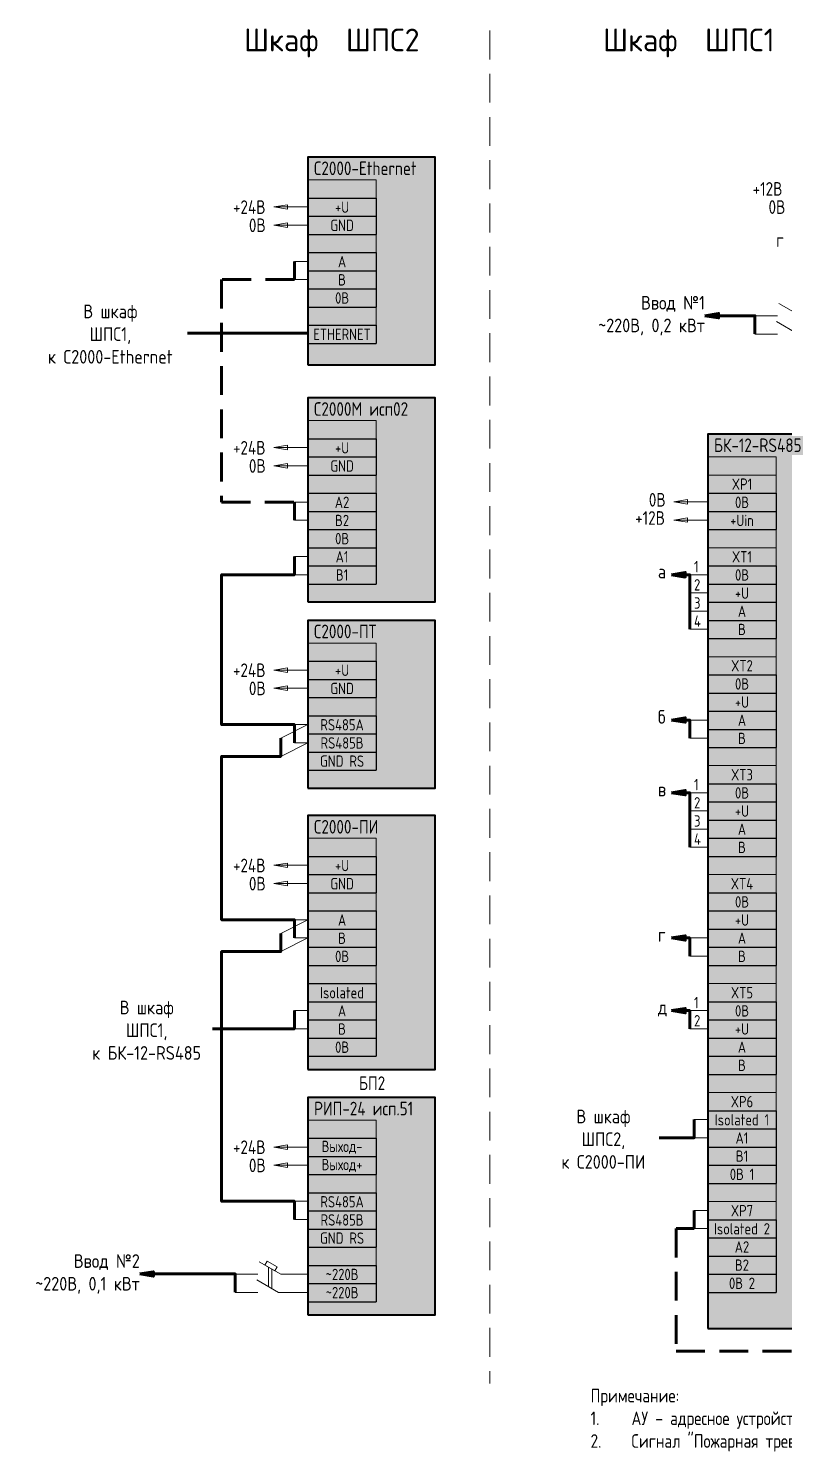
# Model space of a CAD drawing. Header units: millimetres. Extents: x -97100 to 319800, y -166950 to 107250.
# Drawn here: x -78950 to -62314, y -93311 to -61969 of the extents above; entities that cross this region are included whole.
import ezdxf
from ezdxf.enums import TextEntityAlignment as Align

# ---------------------------------------------------------------- set-up
doc = ezdxf.new("R2010")
doc.units = ezdxf.units.MM
doc.linetypes.add('DASHED2', pattern=[9.525, 6.35, -3.175])
doc.linetypes.add('штриховая', pattern=[19.05, 12.7, -6.35])
doc.layers.add('0_ПОЖ_ИЗВ', color=1, linetype='Continuous', lineweight=15)
doc.layers.add('Штриховка', color=7, linetype='Continuous', lineweight=25)
doc.styles.get("Standard").update_dxf_attribs({"font": 'GOST2304A.ttf'})
doc.styles.add('мой', font='GOST_Common.ttf', dxfattribs={"width": 0.9, "height": 3})

# ---------------------------------------------------------------- blocks, each defined once
blk = doc.blocks.new('*T144')
at = {"color": 0, "linetype": 'ByBlock', "lineweight": -2, "transparency": 16777216}
for p, q in [((0, -400), (1500, -400)), ((0, -400), (0, -1200)), ((1500, -400), (1500, -1200)), ((0, -800), (1500, -800)), ((0, -1200), (1500, -1200)), ((0, -1600), (1500, -1600)), ((0, -1600), (0, -2800)), ((1500, -1600), (1500, -2800)), ((0, -2000), (1500, -2000)), ((0, -2400), (1500, -2400)), ((0, -2800), (1500, -2800)), ((0, -3200), (1500, -3200)), ((0, -3200), (0, -4000)), ((1500, -3200), (1500, -4000)), ((0, -3600), (1500, -3600)), ((0, -4000), (1500, -4000))]:
    blk.add_line(p, q, dxfattribs=at)
at = {"layer": 'Defpoints', "color": 8, "linetype": 'ByBlock', "lineweight": 0, "transparency": 16777216}
for p, q in [((0, 0), (1500, 0)), ((0, 0), (0, -400)), ((1500, 0), (1500, -400)), ((0, -1200), (0, -1600)), ((1500, -1200), (1500, -1600)), ((0, -2800), (0, -3200)), ((1500, -2800), (1500, -3200))]:
    blk.add_line(p, q, dxfattribs=at)
at = {"color": 0, "linetype": 'Continuous', "lineweight": 20, "transparency": 16777216, "char_height": 250, "width": 1300, "attachment_point": 5}
for s, insert in [('Выход-', (750, -600)), ('Выход+', (750, -1000)), ('{\\C256;RS485А}', (750, -1800)), ('{\\C256;RS485B}', (750, -2200)), ('{\\fGOST type A|b0|i0|c0|p34;GND\\fGOST type A|b0|i0|c204|p34; \\fGOST type A|b0|i0|c0|p34;RS}', (750, -2600)), ('~220В', (750, -3400)), ('~220В', (750, -3800))]:
    blk.add_mtext(s, dxfattribs=dict(at, insert=insert))
blk = doc.blocks.new('*U150')
at = {"layer": 'Штриховка'}
h = blk.add_hatch(color=0, dxfattribs=at)
h.dxf.hatch_style = 1
h.paths.add_polyline_path([(0, -4790), (2800, -4790), (2800, 0), (0, 0)])
at = {"color": 7, "linetype": 'Continuous', "lineweight": 40}
blk.add_lwpolyline([(0, -4790), (2800, -4790), (2800, 0), (0, 0)], close=True, dxfattribs=at)
blk.add_attdef('НАЗВАНИЕ_001', (9, -20), '', height=10, dxfattribs=at)
at = {"color": 7, "linetype": 'Continuous', "lineweight": 40, "flags": 1}
blk.add_attdef('I12', text='', height=10, dxfattribs=at).set_placement((10, -60), align=Align.TOP_LEFT)
at = {"color": 7, "linetype": 'Continuous', "lineweight": 40, "flags": 9}
for tag, p in [('I24', (10, -80)), ('I220', (10, -90))]:
    blk.add_attdef(tag, p, '', height=10, dxfattribs=at)
blk = doc.blocks.new('*U152')
at = {"layer": 'Штриховка'}
h = blk.add_hatch(color=0, dxfattribs=at)
h.dxf.hatch_style = 1
h.paths.add_polyline_path([(0, -3695), (2800, -3695), (2800, 0), (0, 0)])
at = {"color": 7, "linetype": 'Continuous', "lineweight": 40}
blk.add_lwpolyline([(0, -3695), (2800, -3695), (2800, 0), (0, 0)], close=True, dxfattribs=at)
blk.add_attdef('НАЗВАНИЕ_001', (9, -20), '', height=10, dxfattribs=at)
at = {"color": 7, "linetype": 'Continuous', "lineweight": 40, "flags": 1}
blk.add_attdef('I12', text='', height=10, dxfattribs=at).set_placement((10, -60), align=Align.TOP_LEFT)
at = {"color": 7, "linetype": 'Continuous', "lineweight": 40, "flags": 9}
for tag, p in [('I24', (10, -80)), ('I220', (10, -90))]:
    blk.add_attdef(tag, p, '', height=10, dxfattribs=at)
blk = doc.blocks.new('*T151')
at = {"color": 0, "linetype": 'ByBlock', "lineweight": -2, "transparency": 16777216}
for p, q in [((0, -400), (1500, -400)), ((0, -400), (0, -1200)), ((1500, -400), (1500, -1200)), ((0, -800), (1500, -800)), ((0, -1200), (1500, -1200)), ((0, -1600), (1500, -1600)), ((0, -1600), (0, -2800)), ((1500, -1600), (1500, -2800)), ((0, -2000), (1500, -2000)), ((0, -2400), (1500, -2400)), ((0, -2800), (1500, -2800))]:
    blk.add_line(p, q, dxfattribs=at)
at = {"layer": 'Defpoints', "color": 8, "linetype": 'ByBlock', "lineweight": 0, "transparency": 16777216}
for p, q in [((0, 0), (1500, 0)), ((0, 0), (0, -400)), ((1500, 0), (1500, -400)), ((0, -1200), (0, -1600)), ((1500, -1200), (1500, -1600))]:
    blk.add_line(p, q, dxfattribs=at)
at = {"color": 0, "linetype": 'Continuous', "lineweight": 20, "transparency": 16777216, "char_height": 250, "width": 1300, "attachment_point": 5}
for s, insert in [('+U', (750, -600)), ('GND', (750, -1000)), ('{\\C256;RS485А}', (750, -1800)), ('{\\C256;RS485B}', (750, -2200)), ('{\\fGOST type A|b0|i0|c0|p34;GND\\fGOST type A|b0|i0|c204|p34; \\fGOST type A|b0|i0|c0|p34;RS}', (750, -2600))]:
    blk.add_mtext(s, dxfattribs=dict(at, insert=insert))
blk = doc.blocks.new('*U155')
at = {"layer": 'Штриховка'}
h = blk.add_hatch(color=0, dxfattribs=at)
h.dxf.hatch_style = 1
h.paths.add_polyline_path([(0, -4495), (2800, -4495), (2800, 0), (0, 0)])
at = {"color": 7, "linetype": 'Continuous', "lineweight": 40}
blk.add_lwpolyline([(0, -4495), (2800, -4495), (2800, 0), (0, 0)], close=True, dxfattribs=at)
blk.add_attdef('НАЗВАНИЕ_001', (9, -20), '', height=10, dxfattribs=at)
at = {"color": 7, "linetype": 'Continuous', "lineweight": 40, "flags": 1}
blk.add_attdef('I12', text='', height=10, dxfattribs=at).set_placement((10, -60), align=Align.TOP_LEFT)
at = {"color": 7, "linetype": 'Continuous', "lineweight": 40, "flags": 9}
for tag, p in [('I24', (10, -80)), ('I220', (10, -90))]:
    blk.add_attdef(tag, p, '', height=10, dxfattribs=at)
blk = doc.blocks.new('*T153')
at = {"color": 0, "linetype": 'ByBlock', "lineweight": -2, "transparency": 16777216}
for p, q in [((0, -400), (1500, -400)), ((0, -400), (0, -1200)), ((1500, -400), (1500, -1200)), ((0, -800), (1500, -800)), ((0, -1200), (1500, -1200)), ((0, -1600), (1500, -1600)), ((0, -1600), (0, -3600)), ((1500, -1600), (1500, -3600)), ((0, -2000), (1500, -2000)), ((0, -2400), (1500, -2400)), ((0, -2800), (1500, -2800)), ((0, -3200), (1500, -3200)), ((0, -3600), (1500, -3600))]:
    blk.add_line(p, q, dxfattribs=at)
at = {"layer": 'Defpoints', "color": 8, "linetype": 'ByBlock', "lineweight": 0, "transparency": 16777216}
for p, q in [((0, 0), (1500, 0)), ((0, 0), (0, -400)), ((1500, 0), (1500, -400)), ((0, -1200), (0, -1600)), ((1500, -1200), (1500, -1600))]:
    blk.add_line(p, q, dxfattribs=at)
at = {"color": 0, "linetype": 'Continuous', "lineweight": 20, "transparency": 16777216, "char_height": 250, "width": 1300, "attachment_point": 5}
for s, insert in [('+U', (750, -600)), ('GND', (750, -1000)), ('A2', (750, -1800)), ('{\\C256;B2}', (750, -2200)), ('{\\fGOST type A|b0|i0|c0|p34;0\\fGOST type A|b0|i0|c204|p34;В}', (750, -2600)), ('A1', (750, -3000)), ('B1', (750, -3400))]:
    blk.add_mtext(s, dxfattribs=dict(at, insert=insert))
blk = doc.blocks.new('*U166')
at = {"layer": 'Штриховка'}
h = blk.add_hatch(color=0, dxfattribs=at)
h.dxf.hatch_style = 1
h.paths.add_polyline_path([(0, -5595), (2800, -5595), (2800, 0), (0, 0)])
at = {"color": 7, "linetype": 'Continuous', "lineweight": 40}
blk.add_lwpolyline([(0, -5595), (2800, -5595), (2800, 0), (0, 0)], close=True, dxfattribs=at)
blk.add_attdef('НАЗВАНИЕ_001', (9, -20), '', height=10, dxfattribs=at)
at = {"color": 7, "linetype": 'Continuous', "lineweight": 40, "flags": 1}
blk.add_attdef('I12', text='', height=10, dxfattribs=at).set_placement((10, -60), align=Align.TOP_LEFT)
at = {"color": 7, "linetype": 'Continuous', "lineweight": 40, "flags": 9}
for tag, p in [('I24', (10, -80)), ('I220', (10, -90))]:
    blk.add_attdef(tag, p, '', height=10, dxfattribs=at)
blk = doc.blocks.new('*T156')
at = {"color": 0, "linetype": 'ByBlock', "lineweight": -2, "transparency": 16777216}
for p, q in [((0, -400), (1500, -400)), ((0, -400), (0, -1200)), ((1500, -400), (1500, -1200)), ((0, -800), (1500, -800)), ((0, -1200), (1500, -1200)), ((0, -1600), (1500, -1600)), ((0, -1600), (0, -2800)), ((1500, -1600), (1500, -2800)), ((0, -2000), (1500, -2000)), ((0, -2400), (1500, -2400)), ((0, -2800), (1500, -2800)), ((0, -3200), (1500, -3200)), ((0, -3200), (0, -4800)), ((1500, -3200), (1500, -4800)), ((0, -3600), (1500, -3600)), ((0, -4000), (1500, -4000)), ((0, -4400), (1500, -4400)), ((0, -4800), (1500, -4800))]:
    blk.add_line(p, q, dxfattribs=at)
at = {"layer": 'Defpoints', "color": 8, "linetype": 'ByBlock', "lineweight": 0, "transparency": 16777216}
for p, q in [((0, 0), (1500, 0)), ((0, 0), (0, -400)), ((1500, 0), (1500, -400)), ((0, -1200), (0, -1600)), ((1500, -1200), (1500, -1600)), ((0, -2800), (0, -3200)), ((1500, -2800), (1500, -3200))]:
    blk.add_line(p, q, dxfattribs=at)
at = {"color": 0, "linetype": 'Continuous', "lineweight": 20, "transparency": 16777216, "char_height": 250, "width": 1300, "attachment_point": 5}
for s, insert in [('+U', (750, -600)), ('GND', (750, -1000)), ('A', (750, -1800)), ('{\\C256;B}', (750, -2200)), ('{\\fGOST type A|b0|i0|c0|p34;0\\fGOST type A|b0|i0|c204|p34;В}', (750, -2600)), ('Isolated', (750, -3400)), ('A', (750, -3800)), ('{\\C256;B}', (750, -4200)), ('{\\fGOST type A|b0|i0|c0|p34;0\\fGOST type A|b0|i0|c204|p34;В}', (750, -4600))]:
    blk.add_mtext(s, dxfattribs=dict(at, insert=insert))
blk = doc.blocks.new('*U158')
at = {"layer": 'Штриховка'}
h = blk.add_hatch(color=0, dxfattribs=at)
h.dxf.hatch_style = 1
h.paths.add_polyline_path([(0, -4575), (2800, -4575), (2800, 0), (0, 0)])
at = {"color": 7, "linetype": 'Continuous', "lineweight": 40}
blk.add_lwpolyline([(0, -4575), (2800, -4575), (2800, 0), (0, 0)], close=True, dxfattribs=at)
blk.add_attdef('НАЗВАНИЕ_001', (9, -20), '', height=10, dxfattribs=at)
at = {"color": 7, "linetype": 'Continuous', "lineweight": 40, "flags": 1}
blk.add_attdef('I12', text='', height=10, dxfattribs=at).set_placement((10, -60), align=Align.TOP_LEFT)
at = {"color": 7, "linetype": 'Continuous', "lineweight": 40, "flags": 9}
for tag, p in [('I24', (10, -80)), ('I220', (10, -90))]:
    blk.add_attdef(tag, p, '', height=10, dxfattribs=at)
blk = doc.blocks.new('*T157')
at = {"color": 0, "linetype": 'ByBlock', "lineweight": -2, "transparency": 16777216}
for p, q in [((0, -400), (1500, -400)), ((0, -400), (0, -1200)), ((1500, -400), (1500, -1200)), ((0, -800), (1500, -800)), ((0, -1200), (1500, -1200)), ((0, -1600), (1500, -1600)), ((0, -1600), (0, -2800)), ((1500, -1600), (1500, -2800)), ((0, -2000), (1500, -2000)), ((0, -2400), (1500, -2400)), ((0, -2800), (1500, -2800)), ((0, -3200), (1500, -3200)), ((0, -3200), (0, -3600)), ((1500, -3200), (1500, -3600)), ((0, -3600), (1500, -3600))]:
    blk.add_line(p, q, dxfattribs=at)
at = {"layer": 'Defpoints', "color": 8, "linetype": 'ByBlock', "lineweight": 0, "transparency": 16777216}
for p, q in [((0, 0), (1500, 0)), ((0, 0), (0, -400)), ((1500, 0), (1500, -400)), ((0, -1200), (0, -1600)), ((1500, -1200), (1500, -1600)), ((0, -2800), (0, -3200)), ((1500, -2800), (1500, -3200))]:
    blk.add_line(p, q, dxfattribs=at)
at = {"color": 0, "linetype": 'Continuous', "lineweight": 20, "transparency": 16777216, "char_height": 250, "width": 1300, "attachment_point": 5}
for s, insert in [('+U', (750, -600)), ('GND', (750, -1000)), ('A', (750, -1800)), ('{\\C256;B}', (750, -2200)), ('{\\fGOST type A|b0|i0|c0|p34;0\\fGOST type A|b0|i0|c204|p34;В}', (750, -2600)), ('ETHERNET', (750, -3400))]:
    blk.add_mtext(s, dxfattribs=dict(at, insert=insert))
blk = doc.blocks.new('*U169')
at = {"layer": 'Штриховка'}
h = blk.add_hatch(color=0, dxfattribs=at)
h.dxf.hatch_style = 1
h.paths.add_polyline_path([(0, -19695), (2800, -19695), (2800, 0), (0, 0)])
at = {"color": 7, "linetype": 'Continuous', "lineweight": 40}
blk.add_lwpolyline([(0, -19695), (2800, -19695), (2800, 0), (0, 0)], close=True, dxfattribs=at)
blk.add_attdef('НАЗВАНИЕ_001', (9, -20), '', height=10, dxfattribs=at)
at = {"color": 7, "linetype": 'Continuous', "lineweight": 40, "flags": 1}
blk.add_attdef('I12', text='', height=10, dxfattribs=at).set_placement((10, -60), align=Align.TOP_LEFT)
at = {"color": 7, "linetype": 'Continuous', "lineweight": 40, "flags": 9}
for tag, p in [('I24', (10, -80)), ('I220', (10, -90))]:
    blk.add_attdef(tag, p, '', height=10, dxfattribs=at)
blk = doc.blocks.new('*T167')
at = {"color": 0, "linetype": 'ByBlock', "lineweight": -2, "transparency": 16777216}
for p, q in [((0, -800), (1500, -800)), ((0, -800), (0, -1600)), ((1500, -800), (1500, -1600)), ((0, -1200), (1500, -1200)), ((0, -1600), (1500, -1600)), ((0, -2400), (1500, -2400)), ((0, -2400), (0, -4000)), ((1500, -2400), (1500, -4000)), ((0, -2800), (1500, -2800)), ((0, -3200), (1500, -3200)), ((0, -3600), (1500, -3600)), ((0, -4000), (1500, -4000)), ((0, -4800), (1500, -4800)), ((0, -4800), (0, -6400)), ((1500, -4800), (1500, -6400)), ((0, -5200), (1500, -5200)), ((0, -5600), (1500, -5600)), ((0, -6000), (1500, -6000)), ((0, -6400), (1500, -6400)), ((0, -7200), (1500, -7200)), ((0, -7200), (0, -8800)), ((1500, -7200), (1500, -8800)), ((0, -7600), (1500, -7600)), ((0, -8000), (1500, -8000)), ((0, -8400), (1500, -8400)), ((0, -8800), (1500, -8800)), ((0, -9600), (1500, -9600)), ((0, -9600), (0, -11200)), ((1500, -9600), (1500, -11200)), ((0, -10000), (1500, -10000)), ((0, -10400), (1500, -10400)), ((0, -10800), (1500, -10800)), ((0, -11200), (1500, -11200)), ((0, -12000), (1500, -12000)), ((0, -12000), (0, -13600)), ((1500, -12000), (1500, -13600)), ((0, -12400), (1500, -12400)), ((0, -12800), (1500, -12800)), ((0, -13200), (1500, -13200)), ((0, -13600), (1500, -13600)), ((0, -14400), (1500, -14400)), ((0, -14400), (0, -16000)), ((1500, -14400), (1500, -16000)), ((0, -14800), (1500, -14800)), ((0, -15200), (1500, -15200)), ((0, -15600), (1500, -15600)), ((0, -16000), (1500, -16000)), ((0, -16800), (1500, -16800)), ((0, -16800), (0, -18400)), ((1500, -16800), (1500, -18400)), ((0, -17200), (1500, -17200)), ((0, -17600), (1500, -17600)), ((0, -18000), (1500, -18000)), ((0, -18400), (1500, -18400))]:
    blk.add_line(p, q, dxfattribs=at)
at = {"layer": 'Defpoints', "color": 8, "linetype": 'ByBlock', "lineweight": 0, "transparency": 16777216}
for p, q in [((0, 0), (1500, 0)), ((0, 0), (0, -800)), ((1500, 0), (1500, -800)), ((0, -400), (1500, -400)), ((0, -1600), (0, -2400)), ((1500, -1600), (1500, -2400)), ((0, -2000), (1500, -2000)), ((0, -4000), (0, -4800)), ((1500, -4000), (1500, -4800)), ((0, -4400), (1500, -4400)), ((0, -6400), (0, -7200)), ((1500, -6400), (1500, -7200)), ((0, -6800), (1500, -6800)), ((0, -8800), (0, -9600)), ((1500, -8800), (1500, -9600)), ((0, -9200), (1500, -9200)), ((0, -11200), (0, -12000)), ((1500, -11200), (1500, -12000)), ((0, -11600), (1500, -11600)), ((0, -13600), (0, -14400)), ((1500, -13600), (1500, -14400)), ((0, -14000), (1500, -14000)), ((0, -16000), (0, -16800)), ((1500, -16000), (1500, -16800)), ((0, -16400), (1500, -16400))]:
    blk.add_line(p, q, dxfattribs=at)
at = {"color": 0, "linetype": 'Continuous', "lineweight": 20, "transparency": 16777216, "char_height": 250, "width": 1300, "attachment_point": 5}
for s, insert in [('XP1', (750, -600)), ('0В', (750, -1000)), ('+Uin', (750, -1400)), ('XT1', (750, -2200)), ('0В', (750, -2600)), ('+U', (750, -3000)), ('A', (750, -3400)), ('{\\C256;B}', (750, -3800)), ('XT2', (750, -4600)), ('0В', (750, -5000)), ('+U', (750, -5400)), ('A', (750, -5800)), ('{\\C256;B}', (750, -6200)), ('XT3', (750, -7000)), ('0В', (750, -7400)), ('+U', (750, -7800)), ('A', (750, -8200)), ('{\\C256;B}', (750, -8600)), ('XT4', (750, -9400)), ('0В', (750, -9800)), ('+U', (750, -10200)), ('A', (750, -10600)), ('{\\C256;B}', (750, -11000)), ('XT5', (750, -11800)), ('0В', (750, -12200)), ('+U', (750, -12600)), ('A', (750, -13000)), ('{\\C256;B}', (750, -13400)), ('XP6', (750, -14200)), ('Isolated 1', (750, -14600)), ('A1', (750, -15000)), ('{\\C256;B1}', (750, -15400)), ('{\\fGOST type A|b0|i0|c0|p34;0\\fGOST type A|b0|i0|c204|p34;В 1}', (750, -15800)), ('XP7', (750, -16600)), ('Isolated 2', (750, -17000)), ('A2', (750, -17400)), ('{\\C256;B2}', (750, -17800)), ('{\\fGOST type A|b0|i0|c0|p34;0\\fGOST type A|b0|i0|c204|p34;В 2}', (750, -18200))]:
    blk.add_mtext(s, dxfattribs=dict(at, insert=insert))

msp = doc.modelspace()

# ---------------------------------------------------------------- linework, layer by layer
at = {"color": 7, "linetype": 'штриховая', "lineweight": 20, "ltscale": 50}
msp.add_lwpolyline([(-68800, -62014.3525), (-68800, -91814.3525)], dxfattribs=at)
at = {"color": 7, "linetype": 'Continuous', "lineweight": 20}
for points in [[(-73550.00066, -65900.00011), (-73250.00066, -65950.00011), (-73250.00066, -65850.00011), (-73550.00066, -65900.00011)], [(-72800, -65900), (-73500, -65900)], [(-73550.00066, -66300.00011), (-73250.00066, -66350.00011), (-73250.00066, -66250.00011), (-73550.00066, -66300.00011)], [(-72800, -66300), (-73500, -66300)], [(-72800, -67100), (-73100, -67100)], [(-72800, -67500), (-73100, -67500)], [(-62465.54445, -68299.32454), (-62965.54445, -68299.32454)], [(-61965.54445, -68299.32454), (-62441.85843, -68024.32454)], [(-62015.54445, -68699.32454), (-62491.85843, -68424.32454)], [(-62465.54445, -68699.32454), (-62965.54445, -68699.32454)], [(-73550.00066, -71200.00011), (-73250.00066, -71250.00011), (-73250.00066, -71150.00011), (-73550.00066, -71200.00011)], [(-72800, -71200), (-73500, -71200)], [(-73550.00066, -71600.00011), (-73250.00066, -71650.00011), (-73250.00066, -71550.00011), (-73550.00066, -71600.00011)], [(-72800, -71600), (-73500, -71600)], [(-72800, -72400), (-73100, -72400)], [(-64750.00066, -72394.90178), (-64450.00066, -72444.90178), (-64450.00066, -72344.90178), (-64750.00066, -72394.90178)], [(-64000, -72394.90167), (-64700, -72394.90167)], [(-72800, -72800), (-73100, -72800)], [(-64750.00066, -72794.90178), (-64450.00066, -72844.90178), (-64450.00066, -72744.90178), (-64750.00066, -72794.90178)], [(-64000, -72794.90167), (-64700, -72794.90167)], [(-72800, -73600), (-73100, -73600)], [(-72800, -74000), (-73100, -74000)], [(-64000, -74000), (-64400, -74000)], [(-64000, -74400), (-64400, -74400)], [(-64000, -74800), (-64400, -74800)], [(-64000, -75200), (-64400, -75200)], [(-73550.00066, -76100.00011), (-73250.00066, -76150.00011), (-73250.00066, -76050.00011), (-73550.00066, -76100.00011)], [(-72800, -76100), (-73500, -76100)], [(-73550.00066, -76500.00011), (-73250.00066, -76550.00011), (-73250.00066, -76450.00011), (-73550.00066, -76500.00011)], [(-72800, -76500), (-73500, -76500)], [(-72800, -77300), (-73400, -77600)], [(-72800, -77300), (-73100, -77300)], [(-64000, -77200), (-64400, -77200)], [(-72800, -77700), (-73400, -78000)], [(-72800, -77700), (-73100, -77700)], [(-64000, -77600), (-64400, -77600)], [(-64000, -78800), (-64400, -78800)], [(-64000, -79200), (-64400, -79200)], [(-64000, -79600), (-64400, -79600)], [(-64000, -80000), (-64400, -80000)], [(-73550.00066, -80400.00011), (-73250.00066, -80450.00011), (-73250.00066, -80350.00011), (-73550.00066, -80400.00011)], [(-72800, -80400), (-73500, -80400)], [(-73550.00066, -80800.00011), (-73250.00066, -80850.00011), (-73250.00066, -80750.00011), (-73550.00066, -80800.00011)], [(-72800, -80800), (-73500, -80800)], [(-72800, -81600), (-73400, -81900)], [(-72800, -81600), (-73100, -81600)], [(-72800, -82000), (-73400, -82300)], [(-72800, -82000), (-73100, -82000)], [(-64000, -82000), (-64400, -82000)], [(-64000, -82400), (-64400, -82400)], [(-72800, -83600), (-73100, -83600)], [(-64000, -83600), (-64400, -83600)], [(-72800, -84000), (-73100, -84000)], [(-64000, -84000), (-64400, -84000)], [(-64000, -86000), (-64300, -86000)], [(-64000, -86400), (-64300, -86400)], [(-73550.00066, -86605.09844), (-73250.00066, -86655.09844), (-73250.00066, -86555.09844), (-73550.00066, -86605.09844)], [(-72800, -86605.09833), (-73500, -86605.09833)], [(-73550.00066, -87005.09844), (-73250.00066, -87055.09844), (-73250.00066, -86955.09844), (-73550.00066, -87005.09844)], [(-72800, -87005.09833), (-73500, -87005.09833)], [(-72800, -87800), (-73100, -87800)], [(-64000, -88000), (-64300, -88000)], [(-72800, -88200), (-73100, -88200)], [(-64000, -88400), (-64300, -88400)], [(-73400, -89405.09833), (-73876.31397, -89130.09833)], [(-73665.46232, -89251.83358), (-73665.46232, -89680.7011)], [(-73597.18153, -89291.25552), (-73597.18153, -89720.12303)], [(-73900, -89405.09833), (-74400, -89405.09833)], [(-73450, -89805.09833), (-73926.31397, -89530.09833)], [(-72800, -89405.09833), (-73400, -89405.09833)], [(-73900, -89805.09833), (-74400, -89805.09833)], [(-72800, -89805.09833), (-73450, -89805.09833)]]:
    msp.add_lwpolyline(points, dxfattribs=at)
at = {"color": 190, "linetype": 'DASHED2', "lineweight": 60, "ltscale": 100}
for points in [[(-73100, -67100), (-73100, -67500), (-74700, -67500), (-74700, -72400), (-73100, -72400), (-73100, -72800)], [(-64300, -88000), (-64300, -88400), (-64700, -88400), (-64700, -91100), (-60600, -91100), (-60600, -88100), (-56200, -88100), (-56200, -87700)]]:
    msp.add_lwpolyline(points, dxfattribs=at)
at = {"color": 5, "linetype": 'Continuous', "lineweight": 60}
msp.add_lwpolyline([(-76499.99934, -68681.89373), (-76199.99934, -68731.89373), (-76199.99934, -68631.89373), (-76499.99934, -68681.89373)], dxfattribs=at)
at = {"color": 5, "linetype": 'Continuous', "lineweight": 60, "ltscale": 100}
msp.add_lwpolyline([(-72800, -68681.89362), (-76500, -68681.89362)], dxfattribs=at)
at = {"color": 6, "linetype": 'Continuous', "lineweight": 60}
for points in [[(-73100, -73600), (-73100, -74000), (-74700, -74000), (-74700, -77300), (-73100, -77300), (-73100, -77700)], [(-64800, -74000), (-64500, -74050), (-64500, -73950), (-64800, -74000)], [(-64400, -75200), (-64400, -74000), (-64800, -74000)], [(-64800, -77200), (-64500, -77250), (-64500, -77150), (-64800, -77200)], [(-64400, -77600), (-64400, -77200), (-64800, -77200)], [(-73400, -77600), (-73400, -78000), (-74700, -78000), (-74700, -81600), (-73100, -81600), (-73100, -82000)], [(-64800, -78800), (-64500, -78850), (-64500, -78750), (-64800, -78800)], [(-64400, -80000), (-64400, -78800), (-64800, -78800)], [(-73400, -81900), (-73400, -82300), (-74700, -82300), (-74700, -87800), (-73100, -87800), (-73100, -88200)], [(-64800, -82000), (-64500, -82050), (-64500, -81950), (-64800, -82000)], [(-64400, -82400), (-64400, -82000), (-64800, -82000)], [(-73100, -83600), (-73100, -84000), (-75650, -84000)], [(-64800, -83600), (-64500, -83650), (-64500, -83550), (-64800, -83600)], [(-64400, -84000), (-64400, -83600), (-64800, -83600)], [(-75650, -84000), (-75350, -84050), (-75350, -83950), (-75650, -84000)], [(-64300, -86000), (-64300, -86400), (-65600, -86400)], [(-65600, -86400), (-65300, -86450), (-65300, -86350), (-65600, -86400)]]:
    msp.add_lwpolyline(points, dxfattribs=at)
at = {"color": 7, "linetype": 'Continuous', "lineweight": 20}
msp.add_lwpolyline([(-73746.41016, -89205.09833), (-73529.90381, -89330.09833), (-73479.90381, -89243.49579), (-73696.41016, -89118.49579)], close=True, dxfattribs=at)

# ---------------------------------------------------------------- block references
at = {"color": 7, "linetype": 'Continuous', "lineweight": 40, "true_color": 0xf0f3ff}
ref = msp.add_blockref('*U158', (-72800, -64805.09833), dxfattribs=at)
ref.add_attrib('НАЗВАНИЕ_001', 'С2000-Ethernet', (-72667.45727, -65198.2202), dxfattribs={"color": 7, "linetype": 'Continuous', "lineweight": 40, "height": 300})
for name, p in [('*T157', (-72800, -65305.09871)), ('*T153', (-72800, -70605.09871)), ('*T167', (-64000, -71405.09871)), ('*T151', (-72800, -75505.09871)), ('*T156', (-72800, -79805.09871)), ('*T144', (-72800, -86010.19703))]:
    msp.add_blockref(name, p)
at = {"color": 7, "linetype": 'Continuous', "lineweight": 40, "true_color": 0xffffff}
ref = msp.add_blockref('*U155', (-72800, -70105.09833), dxfattribs=at)
ref.add_attrib('НАЗВАНИЕ_001', 'С2000М исп02', (-72667.45727, -70499.93448), dxfattribs={"color": 7, "linetype": 'Continuous', "lineweight": 40, "height": 300})
at = {"color": 7, "linetype": 'Continuous', "lineweight": 40, "true_color": 0xf0f3ff}
ref = msp.add_blockref('*U169', (-64000, -70905.09833), dxfattribs=at)
ref.add_attrib('НАЗВАНИЕ_001', 'БК-12-RS485', (-63867.24298, -71298.2202), dxfattribs={"color": 7, "linetype": 'Continuous', "lineweight": 40, "height": 300})
at = {"color": 7, "linetype": 'Continuous', "lineweight": 40, "true_color": 0xffffff}
ref = msp.add_blockref('*U152', (-72800, -75005.09833), dxfattribs=at)
ref.add_attrib('НАЗВАНИЕ_001', 'С2000-ПТ', (-72667.45727, -75398.2202), dxfattribs={"color": 7, "linetype": 'Continuous', "lineweight": 40, "height": 300})
at = {"color": 7, "linetype": 'Continuous', "lineweight": 40, "true_color": 0xf0f3ff}
ref = msp.add_blockref('*U166', (-72800, -79305.09833), dxfattribs=at)
ref.add_attrib('НАЗВАНИЕ_001', 'С2000-ПИ', (-72667.45727, -79701.2202), dxfattribs={"color": 7, "linetype": 'Continuous', "lineweight": 40, "height": 300})
at = {"color": 7, "linetype": 'Continuous', "lineweight": 40, "true_color": 0xfef6e6}
ref = msp.add_blockref('*U150', (-72800, -85510.19665), dxfattribs=at)
ref.add_attrib('НАЗВАНИЕ_001', 'РИП-24 исп.51', (-72667.45727, -85906.31852), dxfattribs={"color": 7, "linetype": 'Continuous', "lineweight": 40, "height": 300})

# ---------------------------------------------------------------- texts
at = {"color": 7, "linetype": 'Continuous', "lineweight": 20}
for s, height, p in [('+12В', 300, (-63015.54445, -65652.61025)), ('+24В', 300, (-74450, -66053.28571)), ('0В', 300, (-62665.54445, -66052.61025)), ('0В', 300, (-74100, -66453.28571)), ('+24В', 300, (-74450, -71353.28571)), ('0В', 300, (-74100, -71753.28571)), ('0В', 300, (-65300, -72500)), ('+12В', 300, (-65600, -72900)), ('1', 250, (-64304.76078, -73947.51566)), ('2', 250, (-64304.76078, -74347.51566)), ('3', 250, (-64304.76078, -74747.51566)), ('4', 250, (-64304.76078, -75147.51566)), ('+24В', 300, (-74450, -76253.28571)), ('0В', 300, (-74100, -76653.28571)), ('1', 250, (-64304.76078, -78747.51566)), ('2', 250, (-64304.76078, -79147.51566)), ('3', 250, (-64304.76078, -79547.51566)), ('4', 250, (-64304.76078, -79947.51566)), ('+24В', 300, (-74450, -80553.28571)), ('0В', 300, (-74100, -80953.28571)), ('1', 250, (-64304.76078, -83547.51566)), ('2', 250, (-64304.76078, -83947.51566)), ('+24В', 300, (-74450, -86758.38404)), ('0В', 300, (-74100, -87158.38404))]:
    msp.add_text(s, height=height, dxfattribs=at).set_placement(p)
at = {"color": 7, "linetype": 'Continuous', "lineweight": 40, "char_height": 500, "width": 3883.1561404, "attachment_point": 1, "style": 'мой'}
for s, insert in [('\\pt1000;{\\W1;Шкаф  ШПС2}', (-74207.3217, -61972.05624)), ('\\pt1000;{\\W1;Шкаф  ШПС1}', (-66307.3217, -61972.05624))]:
    msp.add_mtext(s, dxfattribs=dict(at, insert=insert))
at = {"color": 7, "linetype": 'Continuous', "lineweight": 20, "insert": (-71678.19054, -85048.65575), "char_height": 300, "width": 564.525, "attachment_point": 1}
msp.add_mtext('БП2', dxfattribs=at)
at = {"color": 7, "lineweight": 30, "insert": (-66580.87906, -91929.02624), "char_height": 300, "width": 13877.5542851, "attachment_point": 1}
msp.add_mtext('Примечание:\\P\\pi-900,l900,t900;1.^IАУ – адресное устройство\\P2.^IСигнал "Пожарная тревога" формируется при сработке двух и более извещателей.', dxfattribs=at)
at = {"layer": '0_ПОЖ_ИЗВ', "color": 7, "linetype": 'Continuous', "lineweight": 20, "style": 'мой', "width": 0.9}
for s, p in [('г', (-62500, -66780.61895)), ('а', (-65100, -74080.61895)), ('б', (-65100, -77280.61895)), ('в', (-65100, -78880.61895)), ('г', (-65100, -82080.61895)), ('д', (-65100, -83680.61895))]:
    msp.add_text(s, height=300, dxfattribs=at).set_placement(p)
at = {"layer": '0_ПОЖ_ИЗВ', "color": 7, "linetype": 'Continuous', "lineweight": 40, "char_height": 300, "attachment_point": 6, "style": 'мой', "bg_fill": 3, "box_fill_scale": 1.5, "bg_fill_color": 256, "bg_fill_transparency": 0}
for s, insert, width in [('Ввод №1\\P~220В, 0,2 кВт', (-64065.54445, -68294.22621), 2444.3488505), ('Ввод №2\\P~220В, 0,1 кВт', (-76500, -89400), 2300)]:
    msp.add_mtext(s, dxfattribs=dict(at, insert=insert, width=width))

# ---------------------------------------------------------------- next in the draw order: linework, layer by layer
at = {"color": 1, "linetype": 'Continuous', "lineweight": 60}
for points in [[(-62965.54445, -68694.22621), (-62965.54445, -68294.22621), (-64065.54445, -68294.22621)], [(-64065.5438, -68294.22632), (-63765.5438, -68344.22632), (-63765.5438, -68244.22632), (-64065.5438, -68294.22632)], [(-74400, -89800), (-74400, -89400), (-76500, -89400)], [(-76499.99934, -89400.00011), (-76199.99934, -89450.00011), (-76199.99934, -89350.00011), (-76499.99934, -89400.00011)]]:
    msp.add_lwpolyline(points, dxfattribs=at)

# ---------------------------------------------------------------- next in the draw order: texts
at = {"layer": '0_ПОЖ_ИЗВ', "color": 7, "linetype": 'Continuous', "lineweight": 40, "char_height": 300, "attachment_point": 5, "style": 'мой', "bg_fill": 2}
for s, insert, width in [('В шкаф \\PШПС1, \\Pк С2000-Ethernet', (-77150, -68700), 3089.6505957), ('В шкаф \\PШПС1,\\Pк БК-12-RS485', (-76350, -84031.89362), 2592.272628), ('В шкаф \\PШПС2,\\Pк С2000-ПИ', (-66300, -86431.89362), 2148.8048893)]:
    msp.add_mtext(s, dxfattribs=dict(at, insert=insert, width=width))

doc.saveas('drawing.dxf')
